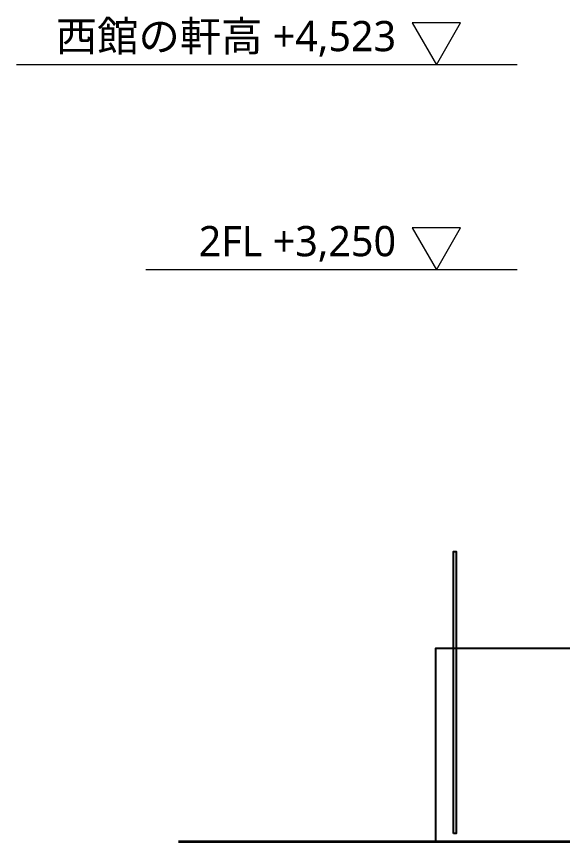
# Model space of a CAD drawing. Header units: millimetres. Extents: x 0 to 84100, y 0 to 59400.
# Drawn here: x 11790 to 15177, y 46647 to 51769 of the extents above; entities that cross this region are included whole.
import ezdxf

# ---------------------------------------------------------------- set-up
doc = ezdxf.new("R2010")
doc.units = ezdxf.units.MM
doc.layers.add('01_切断（構造・壁）', color=7, linetype='Continuous', lineweight=35)
doc.layers.add('51_高さ', color=3, linetype='Continuous', lineweight=9)
doc.styles.add('JP', font='NotoSansCJKjp-Regular.otf')

msp = doc.modelspace()

# ---------------------------------------------------------------- linework, layer by layer
at = {"layer": '01_切断（構造・壁）'}
msp.add_lwpolyline([(12794.9, 46646.6), (67305.1, 46646.6)], dxfattribs=at)
at = {"layer": '12_立面_外構・樹木'}
for points in [[(14501, 46696.6), (14501, 46696.9), (14501, 48446.2), (14501, 48446.6), (14501.3, 48446.6), (14517, 48446.6), (14517.3, 48446.6), (14517.3, 48446.2), (14517.3, 46696.9), (14517.3, 46696.6), (14517, 46696.6), (14501.3, 46696.6), (14501, 46696.6)], [(14391.2, 46646.6), (14391.2, 46646.9), (14391.2, 47846.2), (14391.2, 47846.6), (14391.5, 47846.6), (17961, 47846.6), (17961.4, 47846.6), (17961.4, 47846.2), (17961.4, 46646.9), (17961.4, 46646.6), (17961, 46646.6), (14391.5, 46646.6), (14391.2, 46646.6)]]:
    msp.add_lwpolyline(points, dxfattribs=at)
at = {"layer": '51_高さ'}
for points in [[(14244.9, 51729.7), (14394.9, 51469.7), (14544.9, 51729.7), (14244.9, 51729.7)], [(14894.9, 51469.7), (11790.4, 51469.7)], [(14244.9, 50456.6), (14394.9, 50196.6), (14544.9, 50456.6), (14244.9, 50456.6)], [(14894.9, 50196.6), (12592, 50196.6)]]:
    msp.add_lwpolyline(points, dxfattribs=at)

# ---------------------------------------------------------------- texts
at = {"layer": '51_高さ', "attachment_point": 9, "style": 'JP'}
for s, insert, char_height in [('西館の軒高 +4,523', (14144.9, 51519.7), 187.866), ('2FL +3,250', (14144.9, 50246.6), 187.87)]:
    msp.add_mtext(s, dxfattribs=dict(at, insert=insert, char_height=char_height))

doc.saveas('drawing.dxf')
